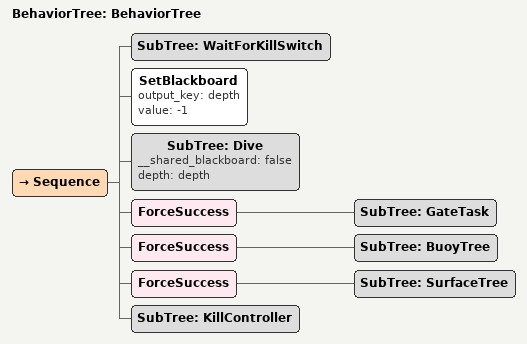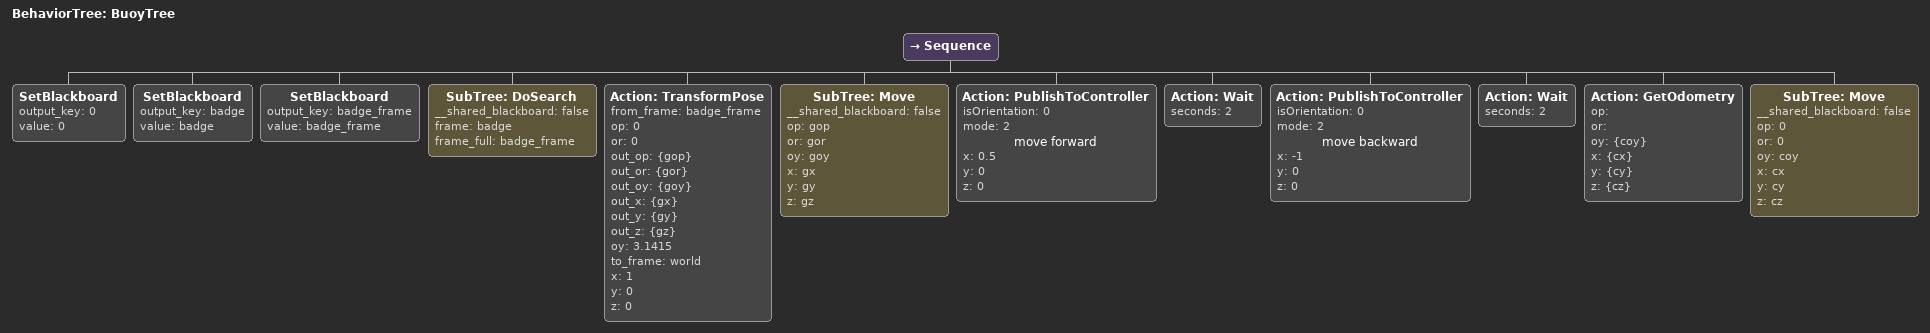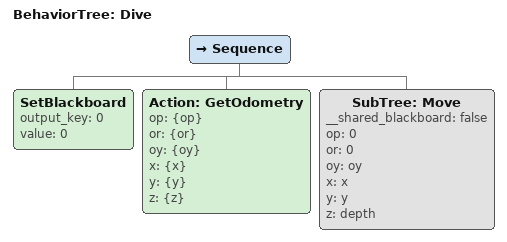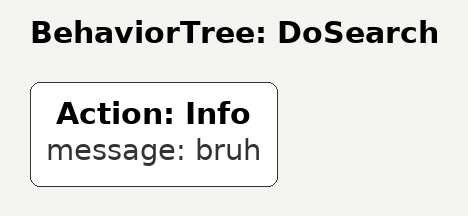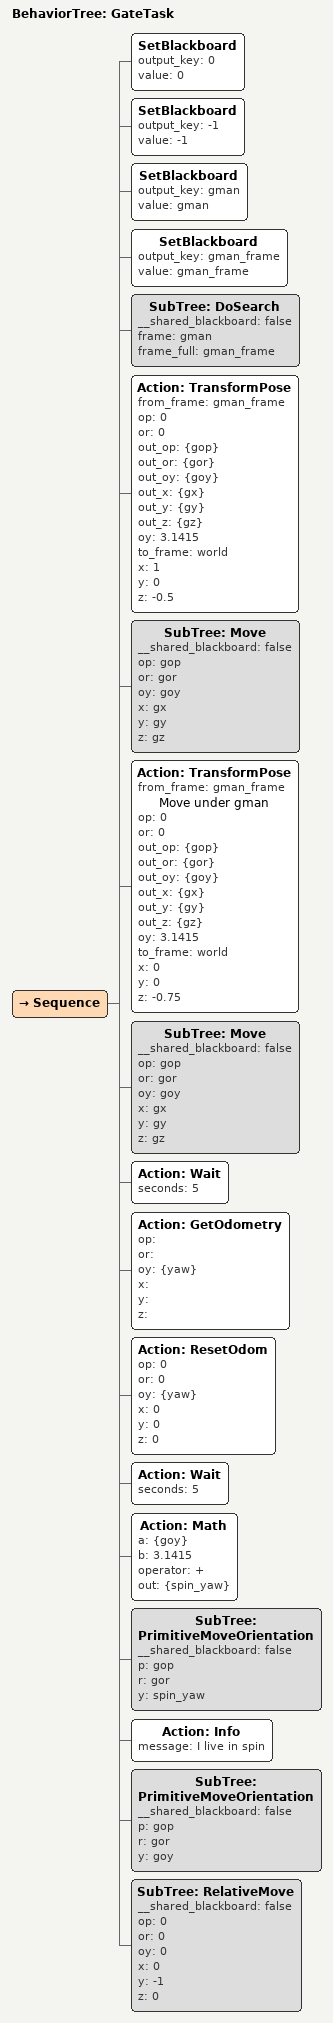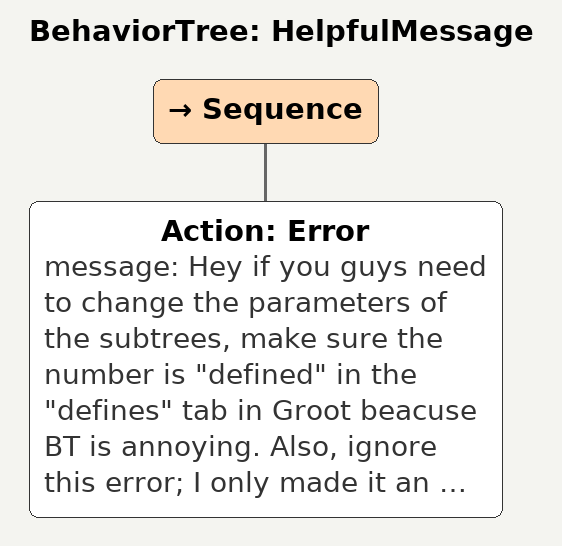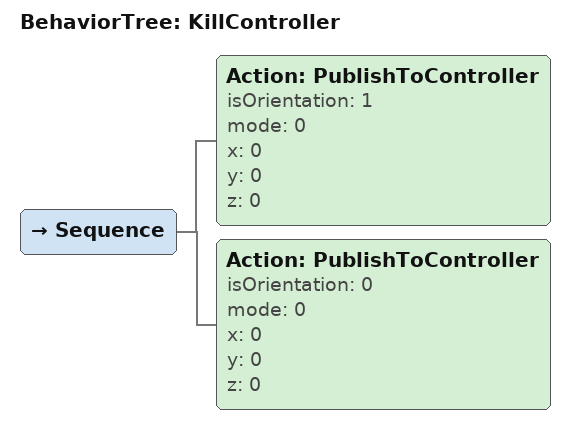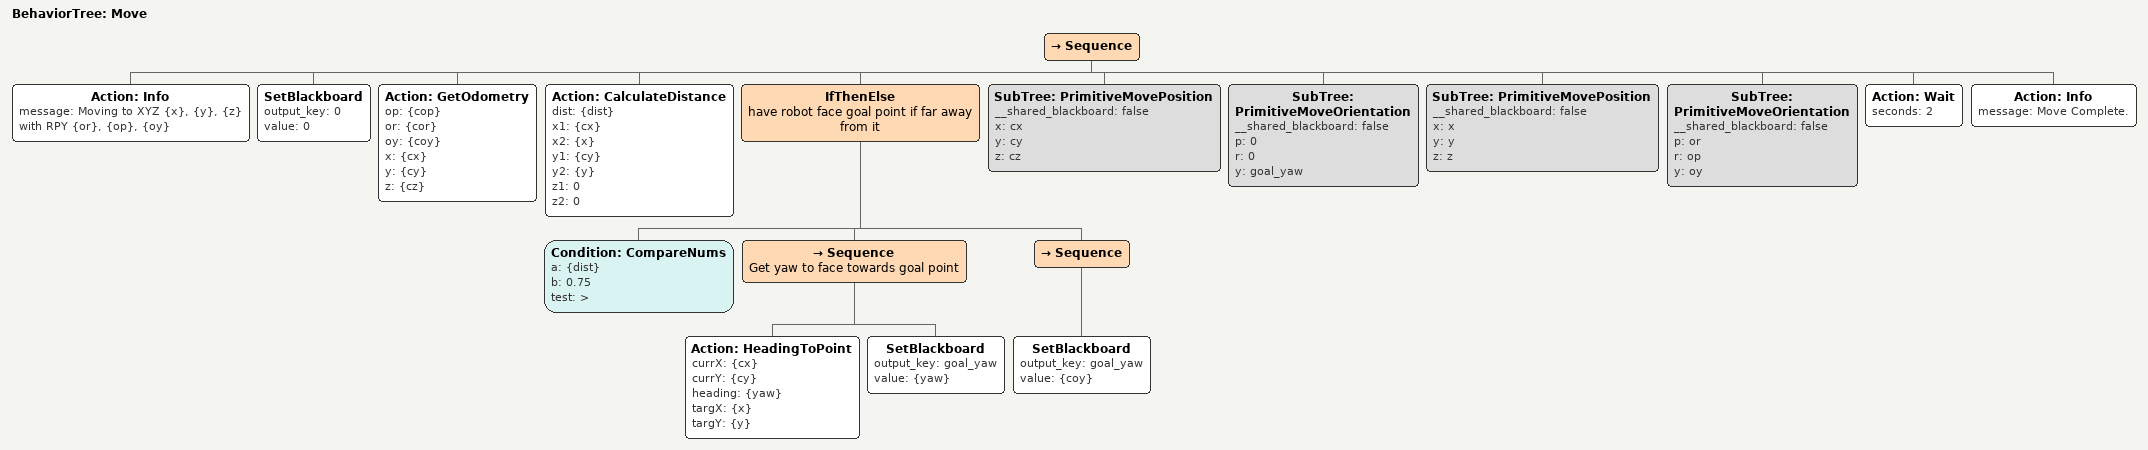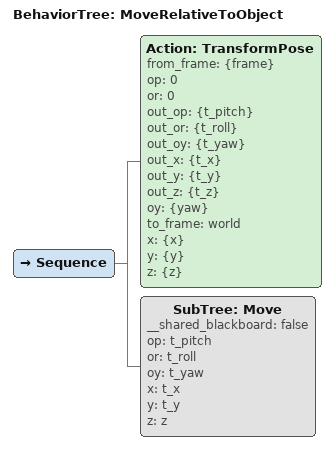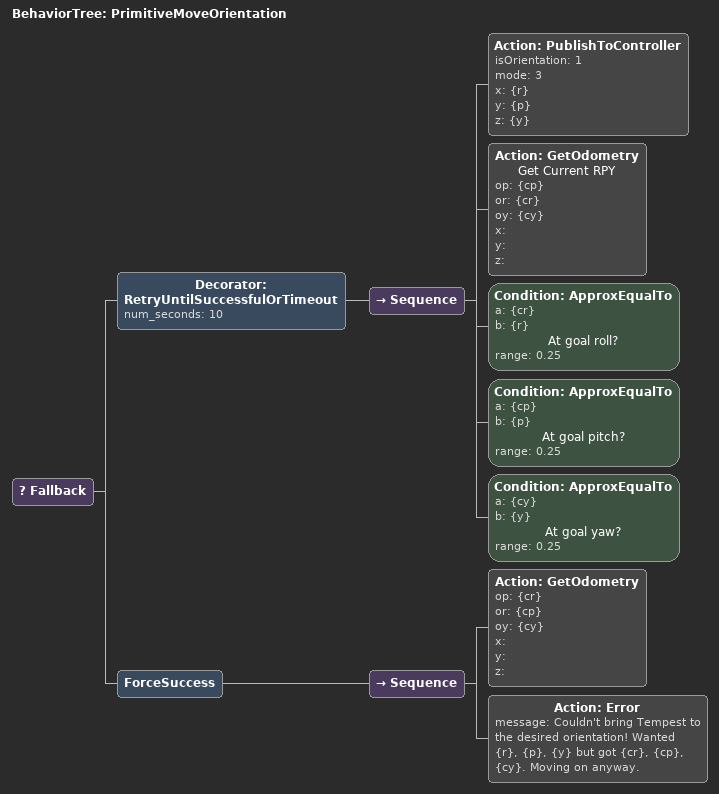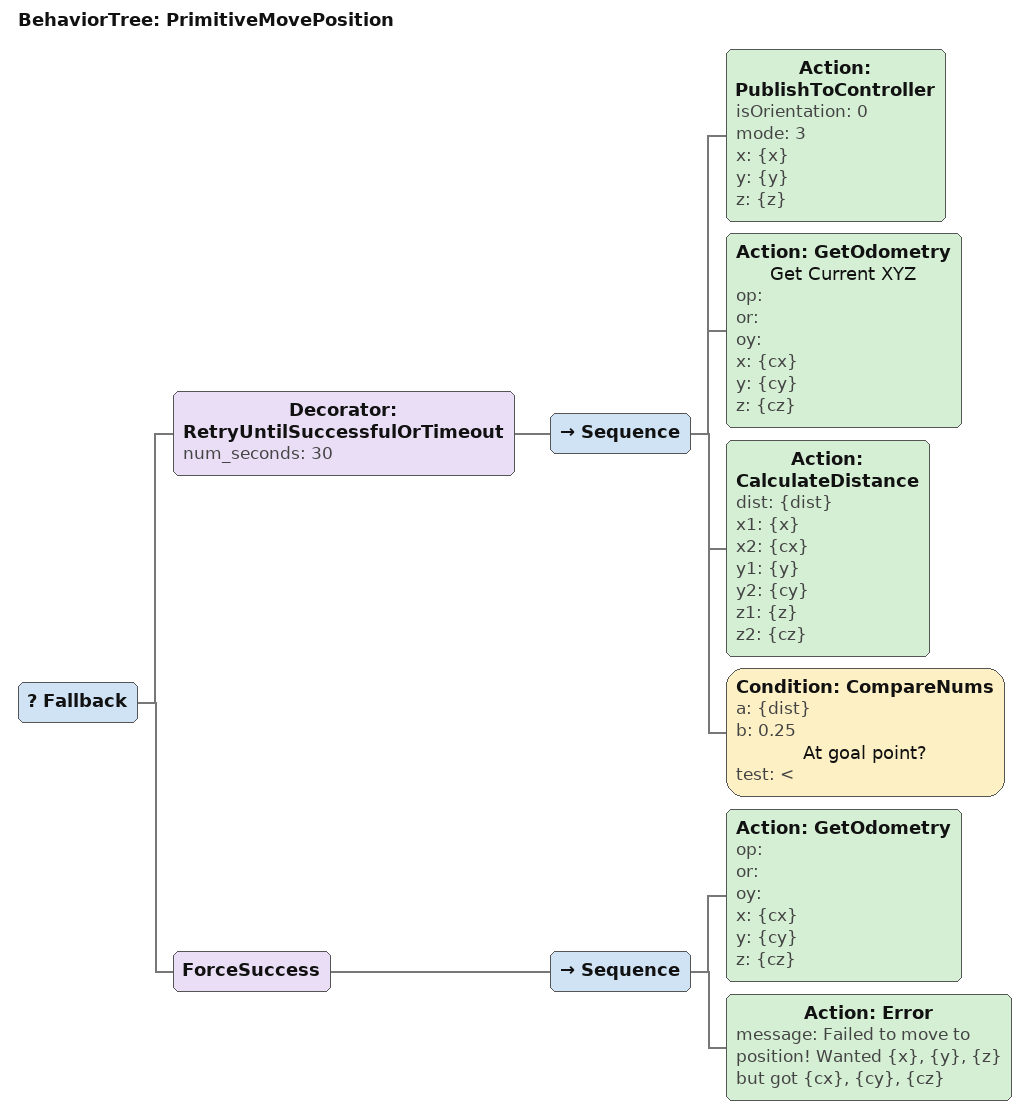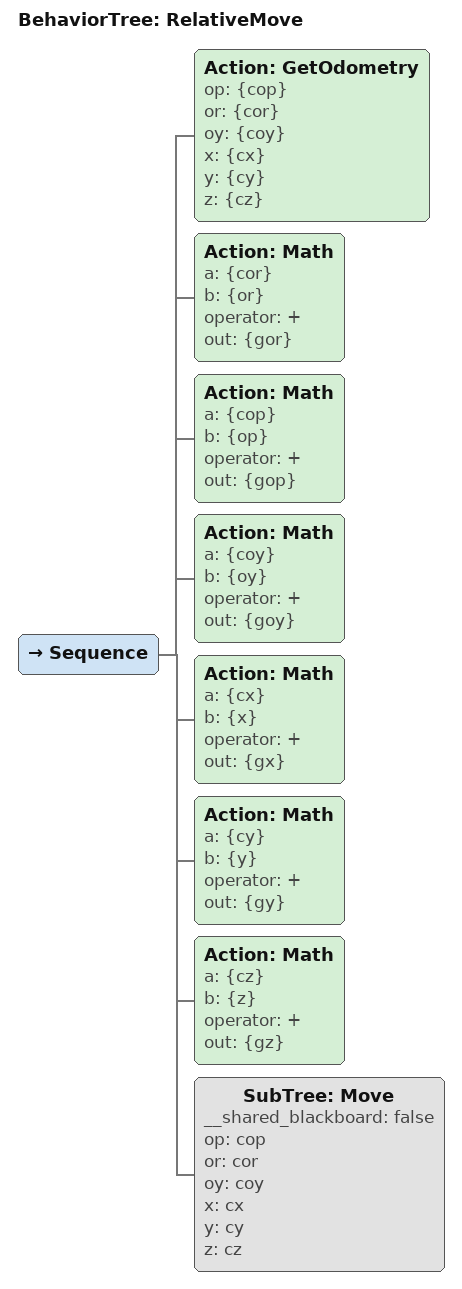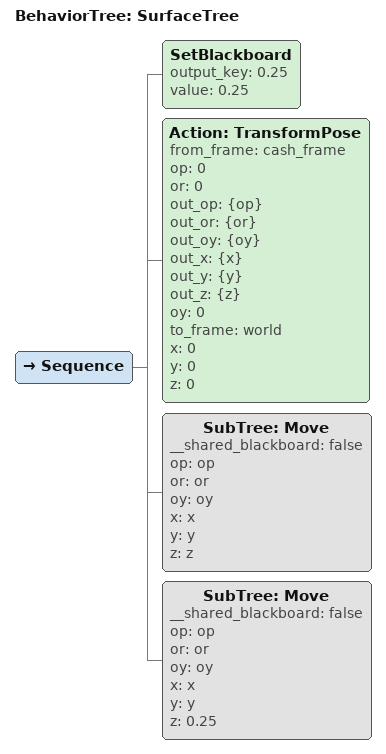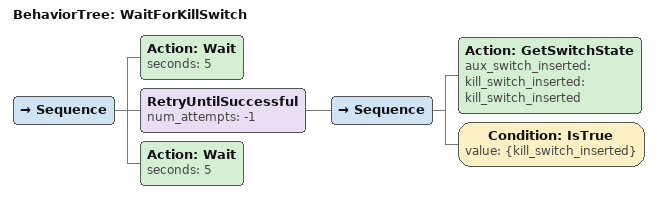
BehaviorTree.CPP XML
<?xml version="1.0"?>
<root main_tree_to_execute="BehaviorTree">
    <BehaviorTree ID="BehaviorTree">
        <Sequence>
            <SubTree ID="WaitForKillSwitch"/>
            <SetBlackboard output_key="depth" value="-1"/>
            <SubTree ID="Dive" __shared_blackboard="false" depth="depth"/>
            <ForceSuccess>
                <SubTree ID="GateTask"/>
            </ForceSuccess>
            <ForceSuccess>
                <SubTree ID="BuoyTree"/>
            </ForceSuccess>
            <ForceSuccess>
                <SubTree ID="SurfaceTree"/>
            </ForceSuccess>
            <SubTree ID="KillController"/>
        </Sequence>
    </BehaviorTree>
    <BehaviorTree ID="BuoyTree">
        <Sequence>
            <SetBlackboard output_key="0" value="0"/>
            <SetBlackboard output_key="badge" value="badge"/>
            <SetBlackboard output_key="badge_frame" value="badge_frame"/>
            <SubTree ID="DoSearch" __shared_blackboard="false" frame="badge" frame_full="badge_frame"/>
            <Action ID="TransformPose" from_frame="badge_frame" op="0" or="0" out_op="{gop}" out_or="{gor}" out_oy="{goy}" out_x="{gx}" out_y="{gy}" out_z="{gz}" oy="3.1415" to_frame="world" x="1" y="0" z="0"/>
            <SubTree ID="Move" __shared_blackboard="false" op="gop" or="gor" oy="goy" x="gx" y="gy" z="gz"/>
            <Action ID="PublishToController" isOrientation="0" mode="2" name="move forward" x="0.5" y="0" z="0"/>
            <Action ID="Wait" seconds="2"/>
            <Action ID="PublishToController" isOrientation="0" mode="2" name="move backward" x="-1" y="0" z="0"/>
            <Action ID="Wait" seconds="2"/>
            <Action ID="GetOdometry" op="" or="" oy="{coy}" x="{cx}" y="{cy}" z="{cz}"/>
            <SubTree ID="Move" __shared_blackboard="false" op="0" or="0" oy="coy" x="cx" y="cy" z="cz"/>
        </Sequence>
    </BehaviorTree>
    <BehaviorTree ID="Dive">
        <Sequence>
            <SetBlackboard output_key="0" value="0"/>
            <Action ID="GetOdometry" op="{op}" or="{or}" oy="{oy}" x="{x}" y="{y}" z="{z}"/>
            <SubTree ID="Move" __shared_blackboard="false" op="0" or="0" oy="oy" x="x" y="y" z="depth"/>
        </Sequence>
    </BehaviorTree>
    <BehaviorTree ID="DoSearch">
        <Action ID="Info" message="bruh"/>
    </BehaviorTree>
    <BehaviorTree ID="GateTask">
        <Sequence>
            <SetBlackboard output_key="0" value="0"/>
            <SetBlackboard output_key="-1" value="-1"/>
            <SetBlackboard output_key="gman" value="gman"/>
            <SetBlackboard output_key="gman_frame" value="gman_frame"/>
            <SubTree ID="DoSearch" __shared_blackboard="false" frame="gman" frame_full="gman_frame"/>
            <Action ID="TransformPose" from_frame="gman_frame" op="0" or="0" out_op="{gop}" out_or="{gor}" out_oy="{goy}" out_x="{gx}" out_y="{gy}" out_z="{gz}" oy="3.1415" to_frame="world" x="1" y="0" z="-0.5"/>
            <SubTree ID="Move" __shared_blackboard="false" op="gop" or="gor" oy="goy" x="gx" y="gy" z="gz"/>
            <Action ID="TransformPose" from_frame="gman_frame" name=" Move under gman" op="0" or="0" out_op="{gop}" out_or="{gor}" out_oy="{goy}" out_x="{gx}" out_y="{gy}" out_z="{gz}" oy="3.1415" to_frame="world" x="0" y="0" z="-0.75"/>
            <SubTree ID="Move" __shared_blackboard="false" op="gop" or="gor" oy="goy" x="gx" y="gy" z="gz"/>
            <Action ID="Wait" seconds="5"/>
            <Action ID="GetOdometry" op="" or="" oy="{yaw}" x="" y="" z=""/>
            <Action ID="ResetOdom" op="0" or="0" oy="{yaw}" x="0" y="0" z="0"/>
            <Action ID="Wait" seconds="5"/>
            <Action ID="Math" a="{goy}" b="3.1415" operator="+" out="{spin_yaw}"/>
            <SubTree ID="PrimitiveMoveOrientation" __shared_blackboard="false" p="gop" r="gor" y="spin_yaw"/>
            <Action ID="Info" message="I live in spin"/>
            <SubTree ID="PrimitiveMoveOrientation" __shared_blackboard="false" p="gop" r="gor" y="goy"/>
            <SubTree ID="RelativeMove" __shared_blackboard="false" op="0" or="0" oy="0" x="0" y="-1" z="0"/>
        </Sequence>
    </BehaviorTree>
    <BehaviorTree ID="HelpfulMessage">
        <Sequence>
            <Action ID="Error" message="Hey if you guys need to change the parameters of the subtrees, make sure the number is &quot;defined&quot; in the &quot;defines&quot; tab in Groot beacuse BT is annoying. Also, ignore this error; I only made it an error so its distinctive. glhf -- Brach"/>
        </Sequence>
    </BehaviorTree>
    <BehaviorTree ID="KillController">
        <Sequence>
            <Action ID="PublishToController" isOrientation="1" mode="0" x="0" y="0" z="0"/>
            <Action ID="PublishToController" isOrientation="0" mode="0" x="0" y="0" z="0"/>
        </Sequence>
    </BehaviorTree>
    <BehaviorTree ID="Move">
        <Sequence>
            <Action ID="Info" message="Moving to XYZ {x}, {y}, {z} with RPY {or}, {op}, {oy}"/>
            <SetBlackboard output_key="0" value="0"/>
            <Action ID="GetOdometry" op="{cop}" or="{cor}" oy="{coy}" x="{cx}" y="{cy}" z="{cz}"/>
            <Action ID="CalculateDistance" dist="{dist}" x1="{cx}" x2="{x}" y1="{cy}" y2="{y}" z1="0" z2="0"/>
            <IfThenElse name="have robot face goal point if far away from it">
                <Condition ID="CompareNums" a="{dist}" b="0.75" test="&gt;"/>
                <Sequence name="Get yaw to face towards goal point">
                    <Action ID="HeadingToPoint" currX="{cx}" currY="{cy}" heading="{yaw}" targX="{x}" targY="{y}"/>
                    <SetBlackboard output_key="goal_yaw" value="{yaw}"/>
                </Sequence>
                <Sequence>
                    <SetBlackboard output_key="goal_yaw" value="{coy}"/>
                </Sequence>
            </IfThenElse>
            <SubTree ID="PrimitiveMovePosition" __shared_blackboard="false" x="cx" y="cy" z="cz"/>
            <SubTree ID="PrimitiveMoveOrientation" __shared_blackboard="false" p="0" r="0" y="goal_yaw"/>
            <SubTree ID="PrimitiveMovePosition" __shared_blackboard="false" x="x" y="y" z="z"/>
            <SubTree ID="PrimitiveMoveOrientation" __shared_blackboard="false" p="or" r="op" y="oy"/>
            <Action ID="Wait" seconds="2"/>
            <Action ID="Info" message="Move Complete."/>
        </Sequence>
    </BehaviorTree>
    <BehaviorTree ID="MoveRelativeToObject">
        <Sequence>
            <Action ID="TransformPose" from_frame="{frame}" op="0" or="0" out_op="{t_pitch}" out_or="{t_roll}" out_oy="{t_yaw}" out_x="{t_x}" out_y="{t_y}" out_z="{t_z}" oy="{yaw}" to_frame="world" x="{x}" y="{y}" z="{z}"/>
            <SubTree ID="Move" __shared_blackboard="false" op="t_pitch" or="t_roll" oy="t_yaw" x="t_x" y="t_y" z="z"/>
        </Sequence>
    </BehaviorTree>
    <BehaviorTree ID="PrimitiveMoveOrientation">
        <Fallback>
            <Decorator ID="RetryUntilSuccessfulOrTimeout" num_seconds="10">
                <Sequence>
                    <Action ID="PublishToController" isOrientation="1" mode="3" x="{r}" y="{p}" z="{y}"/>
                    <Action ID="GetOdometry" name="Get Current RPY" op="{cp}" or="{cr}" oy="{cy}" x="" y="" z=""/>
                    <Condition ID="ApproxEqualTo" a="{cr}" b="{r}" name="At goal roll?" range="0.25"/>
                    <Condition ID="ApproxEqualTo" a="{cp}" b="{p}" name="At goal pitch?" range="0.25"/>
                    <Condition ID="ApproxEqualTo" a="{cy}" b="{y}" name="At goal yaw?" range="0.25"/>
                </Sequence>
            </Decorator>
            <ForceSuccess>
                <Sequence>
                    <Action ID="GetOdometry" op="{cr}" or="{cp}" oy="{cy}" x="" y="" z=""/>
                    <Action ID="Error" message="Couldn't bring Tempest to the desired orientation! Wanted {r}, {p}, {y} but got {cr}, {cp}, {cy}. Moving on anyway."/>
                </Sequence>
            </ForceSuccess>
        </Fallback>
    </BehaviorTree>
    <BehaviorTree ID="PrimitiveMovePosition">
        <Fallback>
            <Decorator ID="RetryUntilSuccessfulOrTimeout" num_seconds="30">
                <Sequence>
                    <Action ID="PublishToController" isOrientation="0" mode="3" x="{x}" y="{y}" z="{z}"/>
                    <Action ID="GetOdometry" name="Get Current XYZ" op="" or="" oy="" x="{cx}" y="{cy}" z="{cz}"/>
                    <Action ID="CalculateDistance" dist="{dist}" x1="{x}" x2="{cx}" y1="{y}" y2="{cy}" z1="{z}" z2="{cz}"/>
                    <Condition ID="CompareNums" a="{dist}" b="0.25" name="At goal point?" test="&lt;"/>
                </Sequence>
            </Decorator>
            <ForceSuccess>
                <Sequence>
                    <Action ID="GetOdometry" op="" or="" oy="" x="{cx}" y="{cy}" z="{cz}"/>
                    <Action ID="Error" message="Failed to move to position! Wanted {x}, {y}, {z} but got {cx}, {cy}, {cz}"/>
                </Sequence>
            </ForceSuccess>
        </Fallback>
    </BehaviorTree>
    <BehaviorTree ID="RelativeMove">
        <Sequence>
            <Action ID="GetOdometry" op="{cop}" or="{cor}" oy="{coy}" x="{cx}" y="{cy}" z="{cz}"/>
            <Action ID="Math" a="{cor}" b="{or}" operator="+" out="{gor}"/>
            <Action ID="Math" a="{cop}" b="{op}" operator="+" out="{gop}"/>
            <Action ID="Math" a="{coy}" b="{oy}" operator="+" out="{goy}"/>
            <Action ID="Math" a="{cx}" b="{x}" operator="+" out="{gx}"/>
            <Action ID="Math" a="{cy}" b="{y}" operator="+" out="{gy}"/>
            <Action ID="Math" a="{cz}" b="{z}" operator="+" out="{gz}"/>
            <SubTree ID="Move" __shared_blackboard="false" op="cop" or="cor" oy="coy" x="cx" y="cy" z="cz"/>
        </Sequence>
    </BehaviorTree>
    <BehaviorTree ID="SurfaceTree">
        <Sequence>
            <SetBlackboard output_key="0.25" value="0.25"/>
            <Action ID="TransformPose" from_frame="cash_frame" op="0" or="0" out_op="{op}" out_or="{or}" out_oy="{oy}" out_x="{x}" out_y="{y}" out_z="{z}" oy="0" to_frame="world" x="0" y="0" z="0"/>
            <SubTree ID="Move" __shared_blackboard="false" op="op" or="or" oy="oy" x="x" y="y" z="z"/>
            <SubTree ID="Move" __shared_blackboard="false" op="op" or="or" oy="oy" x="x" y="y" z="0.25"/>
        </Sequence>
    </BehaviorTree>
    <BehaviorTree ID="WaitForKillSwitch">
        <Sequence>
            <Action ID="Wait" seconds="5"/>
            <RetryUntilSuccessful num_attempts="-1">
                <Sequence>
                    <Action ID="GetSwitchState" aux_switch_inserted="" kill_switch_inserted="kill_switch_inserted"/>
                    <Condition ID="IsTrue" value="{kill_switch_inserted}"/>
                </Sequence>
            </RetryUntilSuccessful>
            <Action ID="Wait" seconds="5"/>
        </Sequence>
    </BehaviorTree>
</root>
